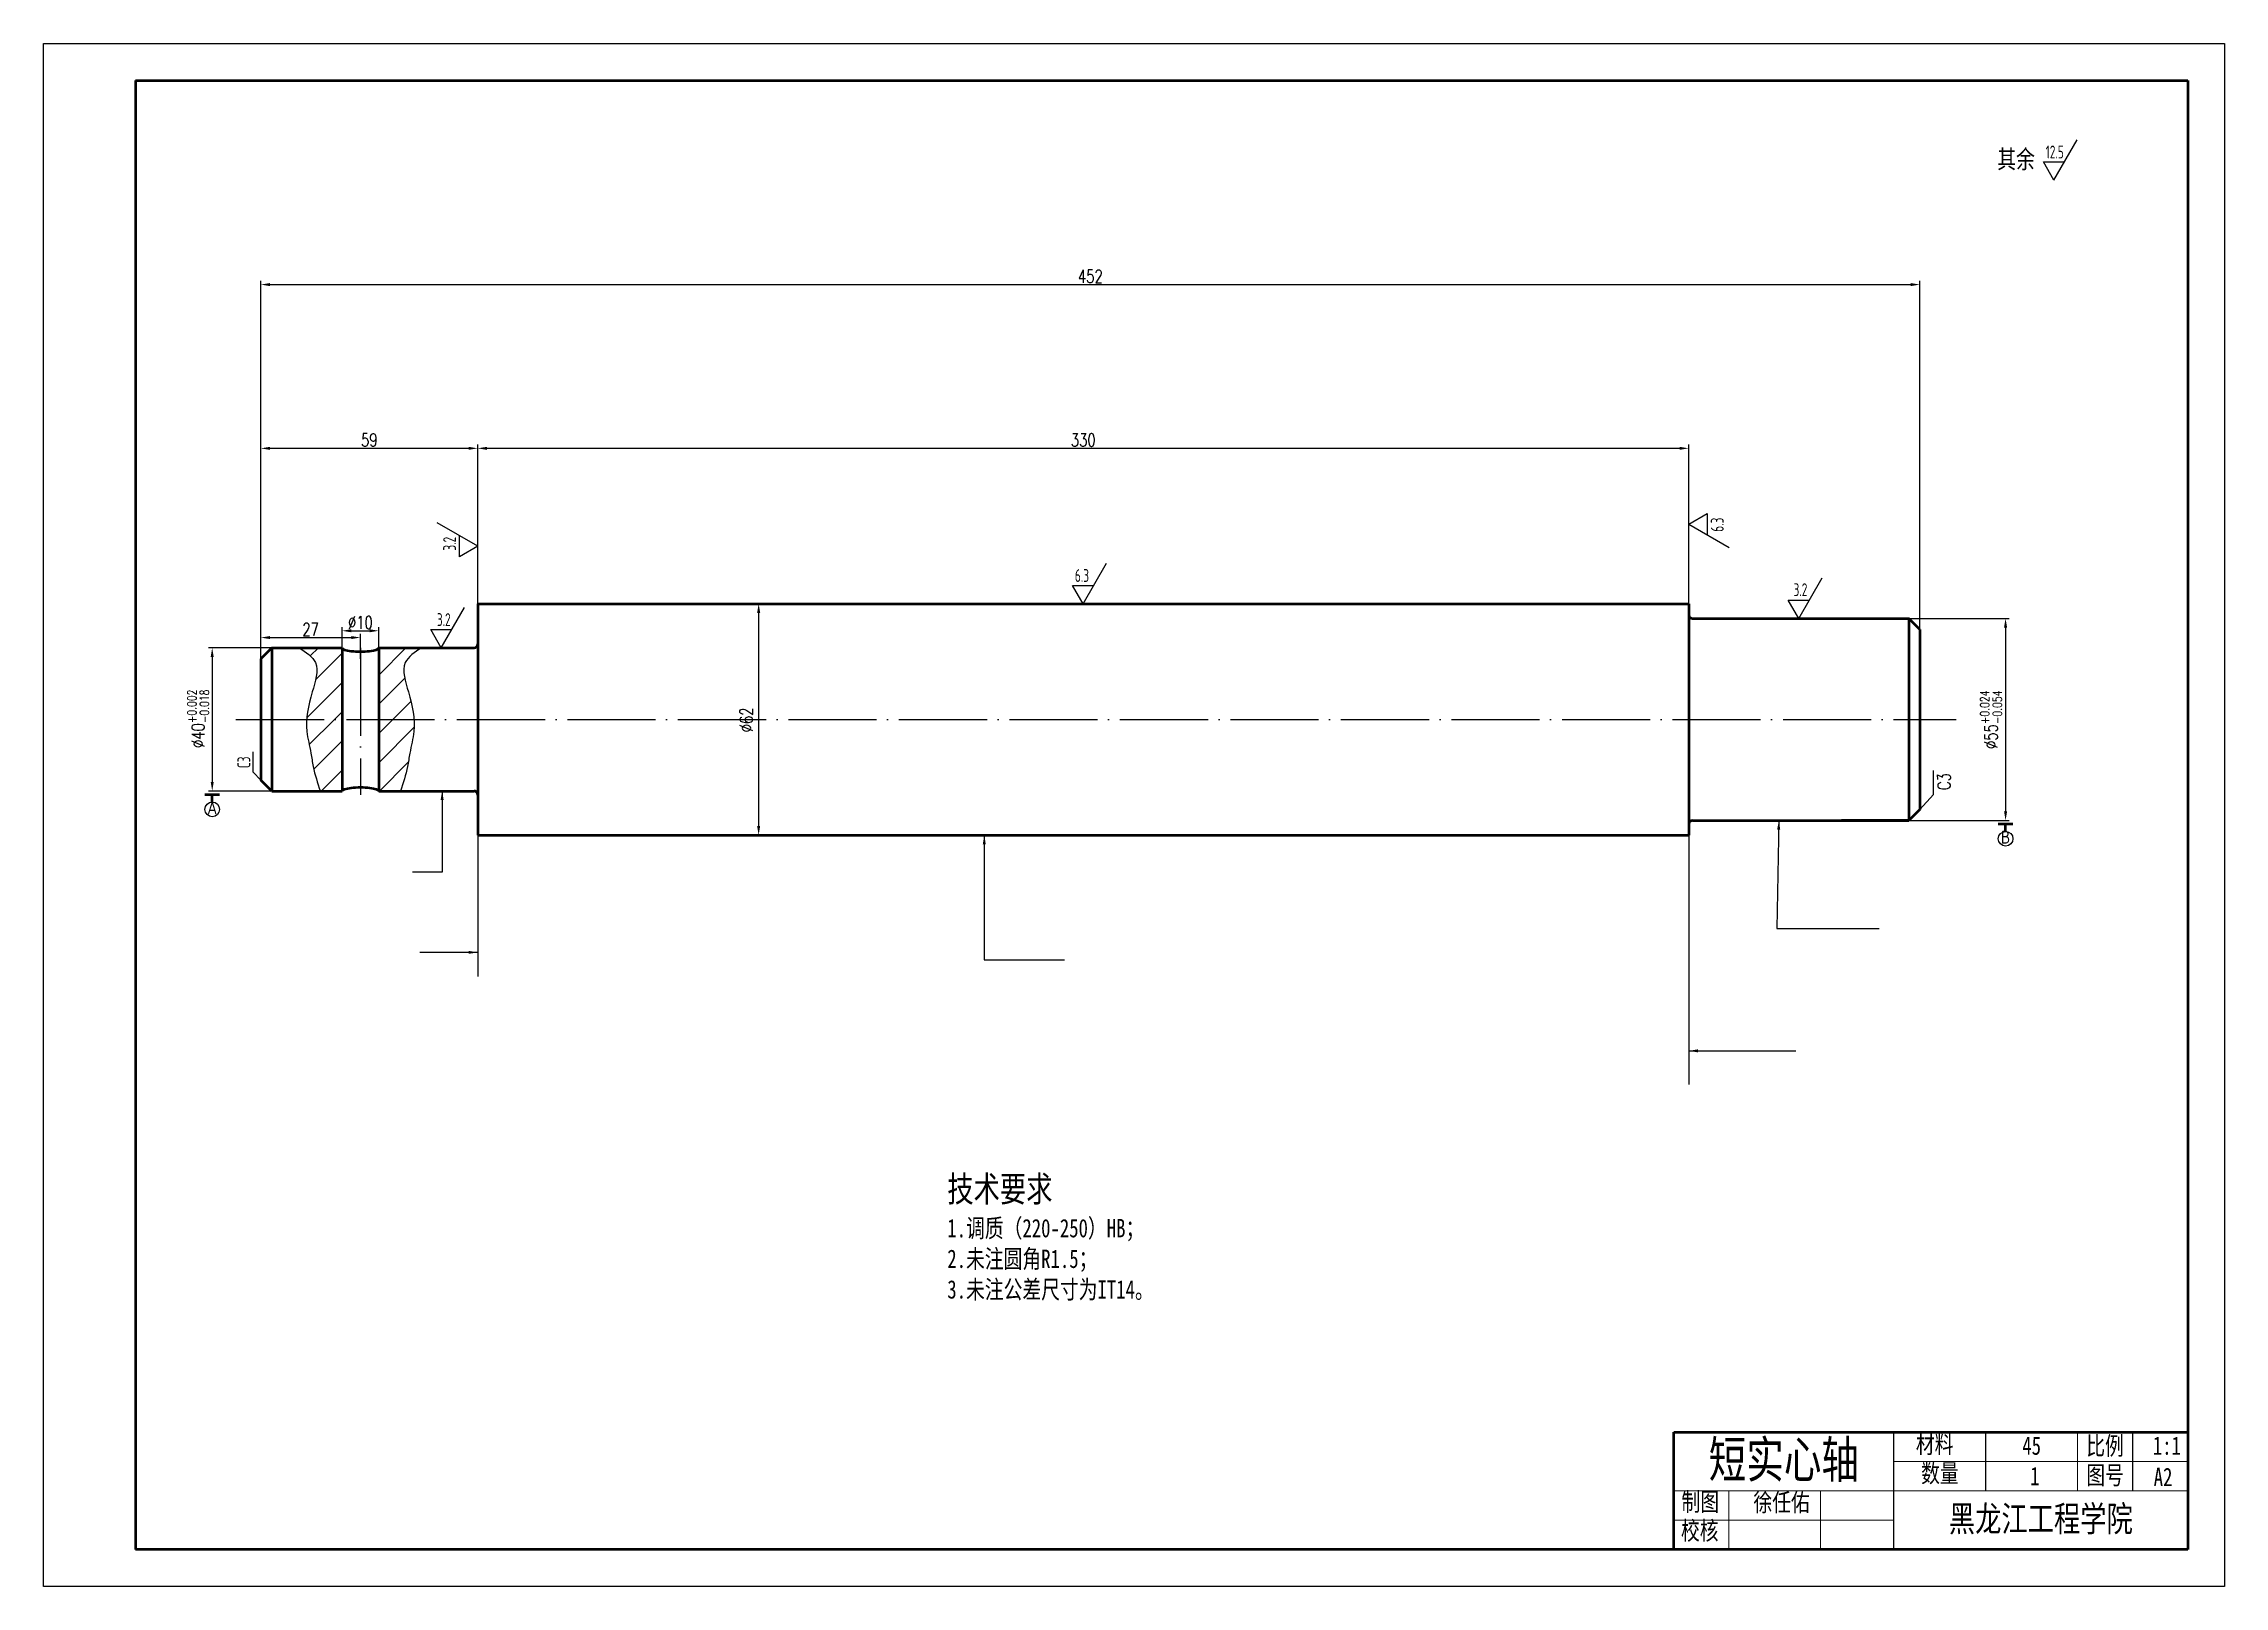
# Model space of a CAD drawing. Header units: inches. Extents: x 1266 to 1860, y 171 to 591.
import ezdxf
from ezdxf.enums import TextEntityAlignment as Align

# ---------------------------------------------------------------- set-up
doc = ezdxf.new("R2010")
doc.units = ezdxf.units.IN
doc.header["$MEASUREMENT"] = 0
doc.linetypes.add('ACAD_ISO04W100', pattern=[30, 24, -3, 0, -3])
doc.linetypes.add('CENTER2', pattern=[28.575, 19.05, -3.175, 3.175, -3.175])
doc.layers.add('biaozhu', color=210, linetype='Continuous')
doc.layers.add('图层2', color=50, linetype='CENTER2')
for name, color, linetype, lineweight in [('cushixian', 4, 'Continuous', 50), ('中心线层', 4, 'ACAD_ISO04W100', 25), ('文字', 7, 'Continuous', 35), ('文字层', 7, 'Continuous', 25), ('标注层', 3, 'Continuous', 25), ('粗实线', 7, 'Continuous', 50), ('粗实线层', 7, 'Continuous', 50), ('细实线', 7, 'Continuous', 20)]:
    doc.layers.add(name, color=color, linetype=linetype, lineweight=lineweight)
doc.styles.add('123', font='txt.shx', dxfattribs={"width": 0.75, "height": 3.5})
doc.styles.get("Standard").update_dxf_attribs({"font": 'gbenor.shx', "width": 0.75, "bigfont": 'gbcbig.shx'})
doc.dimstyles.new('GB-3.5$7', dxfattribs={"dimtxt": 3.5, "dimasz": 2.5, "dimexe": 1, "dimexo": 0, "dimgap": 0.5, "dimtad": 1, "dimdec": 0, "dimdsep": 46, "dimtxsty": '123', "dimcen": 0, "dimclrt": 7, "dimadec": 0, "dimazin": 2, "dimtfac": 1, "dimtdec": 0, "dimtmove": 0, "dimatfit": 3, "dimfxl": 1, "dimarcsym": 0})

# ---------------------------------------------------------------- blocks, each defined once
blk = doc.blocks.new('下基准')
at = {"layer": '标注层'}
blk.add_circle((0, -5), 2, dxfattribs=at)
at = {"layer": '粗实线层'}
for p, q in [((2, -1), (-2, -1)), ((0, -3), (0, -1))]:
    blk.add_line(p, q, dxfattribs=at)
at = {"layer": '文字层'}
blk.add_attdef('A', text='', height=3.5, dxfattribs=at).set_placement((0, -4.56), align=Align.MIDDLE_CENTER)

msp = doc.modelspace()

# ---------------------------------------------------------------- hatches: boundary and pattern name
at = {"layer": '标注层'}
h = msp.add_hatch(dxfattribs=at)
h.set_pattern_fill('ANSI31', color=256, scale=45, style=0)
edge = h.paths.add_edge_path()
edge.add_line((1347.64, 426.37), (1335.98, 426.37))
edge.add_spline(control_points=[(1335.98, 426.37), (1337.82, 425.17), (1342.12, 422.35), (1339.4, 414.37), (1338.18, 409.3), (1338.02, 406.87)], knot_values=[0, 0, 0, 0, 5.991732, 13.994199, 21.483889, 21.483889, 21.483889, 21.483889], degree=3, periodic=0)
edge.add_line((1338.02, 406.87), (1347.64, 406.87))
edge.add_line((1347.64, 406.87), (1347.64, 426.37))
h = msp.add_hatch(dxfattribs=at)
h.set_pattern_fill('ANSI31', color=256, scale=45, style=0)
edge = h.paths.add_edge_path()
edge.add_spline(control_points=[(1367.26, 406.87), (1367.09, 409.3), (1365.88, 414.37), (1363.15, 422.35), (1367.45, 425.17), (1369.29, 426.37)], knot_values=[0, 0, 0, 0, 7.489689, 15.492157, 21.483889, 21.483889, 21.483889, 21.483889], degree=3, periodic=0)
edge.add_line((1369.29, 426.37), (1357.64, 426.37))
edge.add_line((1357.64, 426.37), (1357.64, 426.31))
edge.add_line((1357.64, 426.31), (1357.64, 406.87))
edge.add_line((1357.64, 406.87), (1367.26, 406.87))
h = msp.add_hatch(dxfattribs=at)
h.set_pattern_fill('ANSI31', color=256, scale=45, style=0)
edge = h.paths.add_edge_path()
edge.add_line((1347.64, 406.87), (1338.02, 406.87))
edge.add_spline(control_points=[(1338.02, 406.87), (1337.94, 405.78), (1337.96, 402.76), (1339.15, 398.46), (1339.82, 392.96), (1340.98, 389.57), (1341.74, 387.37)], knot_values=[21.483889, 21.483889, 21.483889, 21.483889, 24.865782, 30.843836, 34.566757, 41.517687, 41.517687, 41.517687, 41.517687], degree=3, periodic=0)
edge.add_line((1341.74, 387.37), (1347.64, 387.37))
edge.add_line((1347.64, 387.37), (1347.64, 406.87))
h = msp.add_hatch(dxfattribs=at)
h.set_pattern_fill('ANSI31', color=256, scale=45, style=0)
edge = h.paths.add_edge_path()
edge.add_spline(control_points=[(1363.53, 387.37), (1364.29, 389.57), (1365.45, 392.96), (1366.13, 398.46), (1367.31, 402.76), (1367.34, 405.78), (1367.26, 406.87)], knot_values=[21.483889, 21.483889, 21.483889, 21.483889, 28.434819, 32.157739, 38.135793, 41.517687, 41.517687, 41.517687, 41.517687], degree=3, periodic=0)
edge.add_line((1367.26, 406.87), (1357.64, 406.87))
edge.add_line((1357.64, 406.87), (1357.64, 387.37))
edge.add_line((1357.64, 387.37), (1363.53, 387.37))

# ---------------------------------------------------------------- linework, layer by layer
at = {"layer": 'biaozhu', "color": 0, "lineweight": -3}
for p, q in [((1770.36, 180.85), (1770.36, 212.85)), ((1795.36, 196.85), (1795.36, 212.85)), ((1835.36, 212.85), (1835.36, 196.85))]:
    msp.add_line(p, q, dxfattribs=at)
at = {"layer": '中心线层'}
for p, q in [((1352.64, 426.37), (1352.64, 386.34)), ((1318.74, 406.87), (1787.31, 406.87))]:
    msp.add_line(p, q, dxfattribs=at)
at = {"layer": '图层2', "color": 3, "linetype": 'ByBlock', "lineweight": -3}
for p, q in [((1813.95, 553.69), (1820.3, 564.69)), ((1813.95, 553.69), (1811.06, 558.69)), ((1811.06, 558.69), (1816.84, 558.69)), ((1384.6, 454.02), (1373.6, 460.37)), ((1714.46, 460.02), (1719.46, 462.91)), ((1714.46, 460.02), (1725.46, 453.67)), ((1719.46, 462.91), (1719.46, 457.13)), ((1379.6, 451.13), (1379.6, 456.91)), ((1384.6, 454.02), (1379.6, 451.13)), ((1744.44, 434.37), (1750.79, 445.37)), ((1374.68, 426.37), (1381.03, 437.37)), ((1744.44, 434.37), (1741.55, 439.37)), ((1741.55, 439.37), (1747.32, 439.37)), ((1374.68, 426.37), (1371.79, 431.37)), ((1371.79, 431.37), (1377.56, 431.37))]:
    msp.add_line(p, q, dxfattribs=at)
at = {"layer": '标注层'}
for p, q in [((1325.53, 406.87), (1325.53, 526.25)), ((1328.03, 525.25), (1774.91, 525.25)), ((1777.41, 406.87), (1777.41, 526.25)), ((1325.53, 426.37), (1325.53, 481.67)), ((1384.6, 428.82), (1384.6, 481.67)), ((1384.6, 438.37), (1384.6, 481.67)), ((1714.46, 438.37), (1714.46, 481.67)), ((1382.1, 480.67), (1328.03, 480.67)), ((1711.96, 480.67), (1387.1, 480.67)), ((1476.1, 438.37), (1460.12, 438.37)), ((1461.12, 435.87), (1461.12, 377.87)), ((1774.41, 434.37), (1801.76, 434.37)), ((1325.53, 423.37), (1325.53, 430.15)), ((1328.03, 429.15), (1350.14, 429.15)), ((1347.65, 426.31), (1347.65, 432)), ((1350.15, 431), (1355.14, 431)), ((1352.64, 423.37), (1352.64, 430.15)), ((1357.64, 426.31), (1357.64, 432)), ((1800.76, 431.87), (1800.76, 381.87)), ((1328.53, 426.37), (1311.28, 426.37)), ((1312.28, 423.87), (1312.28, 389.87)), ((1323.4, 392.51), (1323.4, 398.05)), ((1325.53, 390.37), (1323.4, 392.51)), ((1781.13, 386.42), (1781.13, 393)), ((1328.53, 387.37), (1311.28, 387.37)), ((1777.41, 382.37), (1781.13, 386.42)), ((1384.6, 375.37), (1384.6, 336.91)), ((1476.1, 375.37), (1460.12, 375.37)), ((1714.46, 375.37), (1714.46, 307.5)), ((1774.41, 379.37), (1801.76, 379.37))]:
    msp.add_line(p, q, dxfattribs=at)
at = {"layer": '标注层', "linetype": 'ByBlock', "lineweight": -3}
for p, q in [((1549.53, 438.37), (1555.88, 449.37)), ((1549.53, 438.37), (1546.64, 443.37)), ((1546.64, 443.37), (1552.42, 443.37))]:
    msp.add_line(p, q, dxfattribs=at)
at = {"layer": '标注层'}
msp.add_lwpolyline([(1266.36, 590.85), (1860.36, 590.85), (1860.36, 170.85), (1266.36, 170.85)], close=True, dxfattribs=at)
for points in [[(1335.98, 426.37), (1340.39, 422.32), (1339.53, 414.36), (1338.06, 403.59), (1339.17, 397.71), (1339.78, 394.04), (1341.74, 387.37)], [(1369.29, 426.37), (1364.88, 422.32), (1365.74, 414.36), (1367.21, 403.59), (1366.11, 397.71), (1365.5, 394.04), (1363.53, 387.37)]]:
    msp.add_spline(points, degree=3, dxfattribs=at)
for points in [[(1328.03, 525.67), (1328.03, 524.83), (1325.53, 525.25)], [(1774.91, 525.67), (1774.91, 524.83), (1777.41, 525.25)], [(1328.03, 481.08), (1328.03, 480.25), (1325.53, 480.67)], [(1382.1, 481.08), (1382.1, 480.25), (1384.6, 480.67)], [(1387.1, 481.08), (1387.1, 480.25), (1384.6, 480.67)], [(1711.96, 481.08), (1711.96, 480.25), (1714.46, 480.67)], [(1460.7, 435.87), (1461.54, 435.87), (1461.12, 438.37)], [(1800.34, 431.87), (1801.18, 431.87), (1800.76, 434.37)], [(1328.03, 429.57), (1328.03, 428.74), (1325.53, 429.15)], [(1350.15, 431.42), (1350.15, 430.59), (1347.65, 431)], [(1350.14, 429.57), (1350.14, 428.74), (1352.64, 429.15)], [(1355.14, 431.42), (1355.14, 430.59), (1357.64, 431)], [(1311.87, 423.87), (1312.7, 423.87), (1312.28, 426.37)], [(1311.87, 389.87), (1312.7, 389.87), (1312.28, 387.37)], [(1800.34, 381.87), (1801.18, 381.87), (1800.76, 379.37)], [(1460.7, 377.87), (1461.54, 377.87), (1461.12, 375.37)]]:
    msp.add_solid(points, dxfattribs=at)
at = {"layer": '粗实线'}
for p, q in [((1291.36, 580.85), (1291.36, 180.85)), ((1291.36, 580.85), (1850.36, 580.85)), ((1850.36, 580.85), (1850.36, 180.85)), ((1384.6, 438.37), (1384.6, 375.37)), ((1777.41, 431.37), (1777.41, 382.37)), ((1328.53, 426.37), (1325.53, 423.37)), ((1325.53, 423.37), (1325.53, 390.37)), ((1328.53, 426.37), (1347.64, 426.37)), ((1328.53, 426.37), (1328.53, 387.37)), ((1347.64, 426.37), (1347.64, 387.37)), ((1357.64, 426.37), (1357.64, 387.37)), ((1357.64, 426.37), (1383.6, 426.37)), ((1328.53, 387.37), (1325.53, 390.37)), ((1328.53, 387.37), (1347.64, 387.37)), ((1357.64, 387.37), (1383.6, 387.37)), ((1777.41, 382.37), (1774.41, 379.37)), ((1715.45, 379.37), (1774.41, 379.37)), ((1774.41, 379.37), (1756.1, 379.37)), ((1850.36, 180.85), (1291.36, 180.85))]:
    msp.add_line(p, q, dxfattribs=at)
at = {"layer": '粗实线', "lineweight": 50}
for p, q in [((1384.6, 438.37), (1714.46, 438.37)), ((1714.46, 438.37), (1714.46, 375.37)), ((1715.45, 434.37), (1774.41, 434.37)), ((1777.41, 431.37), (1774.41, 434.37)), ((1774.41, 434.37), (1774.41, 379.37)), ((1384.6, 375.37), (1714.46, 375.37))]:
    msp.add_line(p, q, dxfattribs=at)
at = {"layer": '粗实线', "color": 0}
for p, q in [((1710.36, 180.85), (1710.36, 212.85)), ((1710.36, 212.85), (1850.36, 212.85))]:
    msp.add_line(p, q, dxfattribs=at)
at = {"layer": '粗实线', "lineweight": 50}
for centre, start, end in [((1715.45, 435.37), 185.74974, 270), ((1383.6, 427.37), 270, 0), ((1383.6, 386.37), 0, 90), ((1715.45, 378.37), 90, 174.25026)]:
    msp.add_arc(centre, 1, start, end, dxfattribs=at)
at = {"layer": '粗实线'}
msp.add_ellipse((1352.64, 426.37), major_axis=(-5, 0), ratio=0.206906, start_param=0, end_param=3.141593, dxfattribs=at)
at = {"layer": '粗实线', "extrusion": (0, 0, -1)}
msp.add_ellipse((1352.64, 387.37), major_axis=(-5, 0), ratio=0.206906, start_param=0, end_param=3.141593, dxfattribs=at)
at = {"layer": '细实线', "color": 0}
for p, q in [((1820.36, 196.85), (1820.36, 212.85)), ((1850.36, 204.85), (1770.36, 204.85)), ((1850.36, 196.85), (1710.36, 196.85)), ((1725.36, 180.85), (1725.36, 196.85)), ((1750.36, 180.85), (1750.36, 196.85)), ((1710.36, 188.85), (1770.36, 188.85))]:
    msp.add_line(p, q, dxfattribs=at)

# ---------------------------------------------------------------- block references
at = {"layer": '标注层'}
msp.add_blockref('下基准', (1312.28, 387.37), dxfattribs=at).add_auto_attribs({'A': 'A'})
at = {"layer": '标注层', "lineweight": -3}
msp.add_blockref('下基准', (1800.76, 379.37), dxfattribs=at).add_auto_attribs({'A': 'B'})

# ---------------------------------------------------------------- texts
at = {"char_height": 5, "attachment_point": 1, "style": '123'}
for s, insert, width in [('{\\fSimSun|b0|i0|c134|p2;45}', (1805.31, 211.66), 25), ('{\\fSimSun|b0|i0|c134|p2;1:1}', (1840.87, 211.66), 9.4939), ('{\\fSimSun|b0|i0|c134|p2;1}', (1807.45, 203.38), 25), ('{\\fSimSun|b0|i0|c134|p2;A2}', (1841.1, 203.14), 9.2569), ('{\\fSimSun|b0|i0|c134|p2;徐任佑}', (1732.08, 196.27), 18.2818)]:
    msp.add_mtext(s, dxfattribs=dict(at, insert=insert, width=width))
at = {"color": 0, "char_height": 5, "width": 15, "attachment_point": 5}
for s, insert in [('{\\fSimSun|b0|i0|c134|p2;比例}', (1827.86, 208.85)), ('{\\fSimSun|b0|i0|c134|p2;图号}', (1827.86, 200.85))]:
    msp.add_mtext(s, dxfattribs=dict(at, insert=insert))
at = {"layer": 'cushixian', "color": 3, "lineweight": -3, "ltscale": 0.1, "insert": (1798.51, 561.89), "char_height": 5, "width": 40.337, "attachment_point": 1}
msp.add_mtext('{\\fSimSun|b0|i0|c134|p2;其余}', dxfattribs=at)
at = {"layer": 'cushixian', "color": 0, "lineweight": -3, "ltscale": 0.1, "insert": (1740.36, 204.85), "char_height": 10, "width": 60, "attachment_point": 5}
msp.add_mtext('{\\fSimSun|b0|i0|c134|p2;短实心轴}', dxfattribs=at)
at = {"layer": '图层2', "color": 3, "linetype": 'ByBlock', "lineweight": -3, "char_height": 3.5, "width": 29.7869, "attachment_point": 1}
for s, insert in [('12.5', (1811.69, 563.1)), ('3.2', (1743.01, 443.94)), ('3.2', (1373.48, 435.79))]:
    msp.add_mtext(s, dxfattribs=dict(at, insert=insert))
at = {"layer": '图层2', "color": 3, "linetype": 'ByBlock', "lineweight": -3, "char_height": 3.5, "width": 29.7869, "attachment_point": 1, "rotation": 90}
for s, insert in [('6.3', (1720.48, 457.95)), ('3.2', (1375.19, 452.82))]:
    msp.add_mtext(s, dxfattribs=dict(at, insert=insert))
at = {"layer": '图层2', "color": 0, "linetype": 'ByBlock', "lineweight": -3, "insert": (1810.36, 188.85), "char_height": 7, "width": 80.0019, "attachment_point": 5}
msp.add_mtext('{\\fSimSun|b0|i0|c134|p2;黑龙江工程学院}', dxfattribs=at)
at = {"layer": '文字', "color": 0, "attachment_point": 1}
for s, insert, char_height, width in [('{\\fFangSong_GB2312|b0|i0|c134|p49;  \\fSimSun|b0|i0|c134|p2;\\H1.429x;材料}', (1772.75, 212.12), 3.5, 25), ('{\\fSimSun|b0|i0|c134|p2;数量}', (1777.75, 204.14), 5, 15), ('{\\fSimSun|b0|i0|c134|p2;制图}', (1712.49, 196.39), 5, 12.8707), ('{\\fSimSun|b1|i0|c134|p2;校核}', (1712.35, 188.52), 5, 13.0086)]:
    msp.add_mtext(s, dxfattribs=dict(at, insert=insert, char_height=char_height, width=width))
at = {"layer": '文字层', "insert": (1512.51, 282.54), "char_height": 5, "width": 325.7223, "attachment_point": 1}
msp.add_mtext('{\\fSimSun|b0|i0|c134|p2;\\H1.4x;技术要求\\P\\H0.7143x;1.调质（220-250）HB；\\P2.未注圆角R1.5；\\P3.未注公差尺寸为IT14。}', dxfattribs=at)
at = {"layer": '标注层', "color": 7, "char_height": 3.5, "attachment_point": 5}
for s, insert in [('{\\Ftxt,gbcbig|c134;\\C256;452}', (1551.47, 527.5)), ('{\\Ftxt,gbcbig|c134;\\C256;59}', (1355.07, 482.92)), ('{\\Ftxt,gbcbig|c134;\\C256;330}', (1549.53, 482.92))]:
    msp.add_mtext(s, dxfattribs=dict(at, insert=insert))
at = {"layer": '标注层', "linetype": 'ByBlock', "lineweight": -3, "insert": (1547.26, 447.79), "char_height": 3.5, "width": 29.7869, "attachment_point": 1}
msp.add_mtext('6.3', dxfattribs=at)
at = {"layer": '标注层', "insert": (1352.64, 433.25), "char_height": 3.5, "attachment_point": 5}
msp.add_mtext('{\\Ftxt,gbcbig|c134;%%C10}', dxfattribs=at)
at = {"layer": '标注层', "color": 7, "insert": (1339.09, 431.4), "char_height": 3.5, "attachment_point": 5, "style": '123'}
msp.add_mtext('{\\C256;27}', dxfattribs=at)
at = {"layer": '标注层', "insert": (1305.51, 399.11), "char_height": 3.5, "attachment_point": 1, "rotation": 90, "style": '123'}
msp.add_mtext_dynamic_manual_height_columns('\\A1;%%C40{\\H0.7x;\\S+0.002^ -0.018;}', width=15.1376, gutter_width=17.5, heights=[0], dxfattribs=at).dxf.set("width", 23.6168)
at = {"layer": '标注层', "color": 7, "char_height": 3.5, "attachment_point": 5, "rotation": 90}
for s, insert in [('\\A1;{\\Ftxt,gbcbig|c134;\\C256;%%C55\\H0.7x;\\S+0.024^ -0.054;}', (1796.8, 406.78)), ('{\\Ftxt,gbcbig|c134;\\C256;%%C62}', (1457.79, 406.75))]:
    msp.add_mtext(s, dxfattribs=dict(at, insert=insert))
at = {"layer": '标注层', "char_height": 3.5, "attachment_point": 5}
for s, insert, width, rotation in [('C3', (1320.9, 395.18), 3.4777, 90), ('{\\Ftxt,gbcbig|c134;C3}', (1784.02, 389.94), 5.4476, 90.22849)]:
    msp.add_mtext(s, dxfattribs=dict(at, insert=insert, width=width, rotation=rotation))

# ---------------------------------------------------------------- leaders
at = {"layer": '标注层'}
for points in [[(1374.91, 387.44), (1374.91, 365.3), (1366.83, 365.3)], [(1522.58, 375.37), (1522.58, 341.46), (1544.4, 341.46)], [(1739.01, 379.37), (1738.41, 349.92), (1766.31, 349.92)], [(1384.6, 343.45), (1368.79, 343.45)], [(1714.46, 316.64), (1743.67, 316.64)]]:
    msp.add_leader(points, dimstyle='GB-3.5$7', override={"dimgap": 0.5, "dimtad": 0}, dxfattribs=at)

doc.saveas('drawing.dxf')
